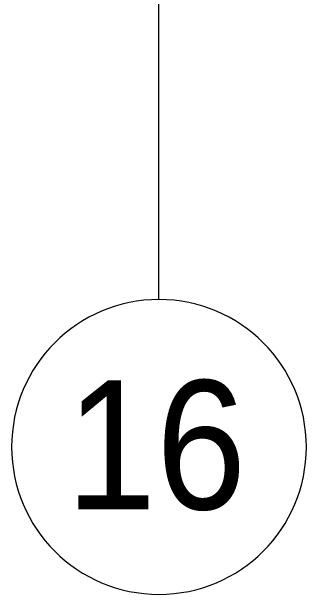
# Model space of a CAD drawing. Header units: millimetres. Extents: x -213547 to 415037, y -3642 to 106956.
# Drawn here: x 55925 to 57525, y 75680 to 78842 of the extents above; entities that cross this region are included whole.
import ezdxf

# ---------------------------------------------------------------- set-up
doc = ezdxf.new("R2010")
doc.units = ezdxf.units.MM
doc.layers.add('Оси', color=7, linetype='Continuous', lineweight=9)
doc.layers.add('Оси-1', color=7, linetype='Continuous', lineweight=20)
doc.styles.add('Arial', font='arial.ttf', dxfattribs={"width": 0.9, "height": 700})

# ---------------------------------------------------------------- blocks, each defined once
blk = doc.blocks.new('Ось сетки - D8-29747960-Объем проектирования 1 этажа')
at = {"layer": 'Оси-1'}
for start, end in [(360, 180), (180, 360)]:
    blk.add_arc((0, 0), 4, start, end, dxfattribs=at)
blk = doc.blocks.new('1floor')
at = {"layer": 'Оси'}
blk.add_line((56660, -1906.3), (56660, 3093.7), dxfattribs=at)
at = {"layer": 'Оси-1', "xscale": 199.9999999999999, "yscale": 199.9999999999999, "zscale": 199.9999999999999}
blk.add_blockref('Ось сетки - D8-29747960-Объем проектирования 1 этажа', (56660, -2706.3), dxfattribs=at)
at = {"layer": 'Оси', "insert": (56154.8, -2345), "char_height": 700, "width": 1212.151, "attachment_point": 1, "style": 'Arial'}
blk.add_mtext('16', dxfattribs=at)

msp = doc.modelspace()

# ---------------------------------------------------------------- block references
msp.add_blockref('1floor', (64.7, 79186.1))

doc.saveas('drawing.dxf')
